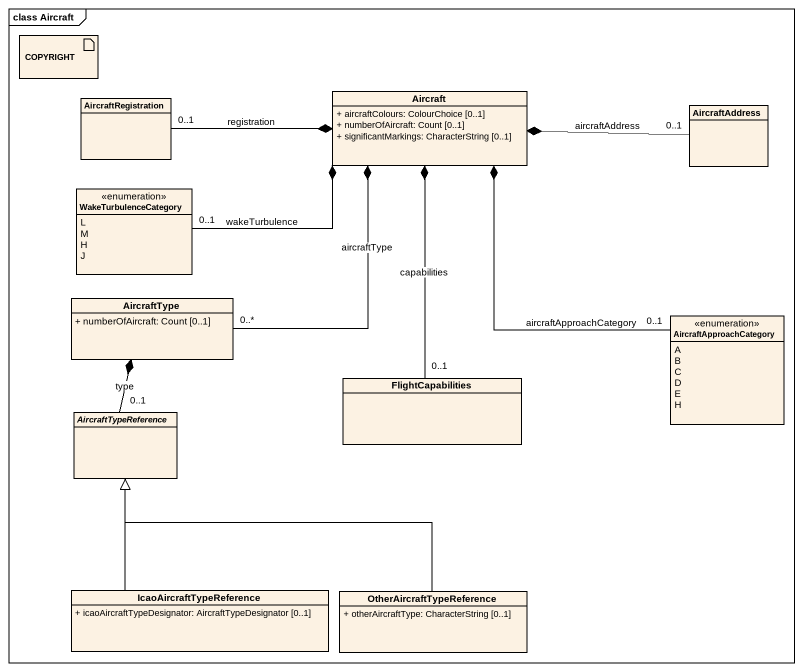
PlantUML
@startuml
mainframe class Aircraft
allowmixing
hide circle
hide empty members
skinparam classAttributeIconSize 0
artifact COPYRIGHT #FCF2E3
class AircraftRegistration
class Aircraft #FCF2E3 {
  + aircraftColours: ColourChoice [0..1]
  + numberOfAircraft: Count [0..1]
  + significantMarkings: CharacterString [0..1]
}
class AircraftAddress
enum WakeTurbulenceCategory {
  L
  M
  H
  J
}
class AircraftType {
  + numberOfAircraft: Count [0..1]
}
enum AircraftApproachCategory {
  A
  B
  C
  D
  E
  H
}
class FlightCapabilities
abstract class AircraftTypeReference
class IcaoAircraftTypeReference {
  + icaoAircraftTypeDesignator: AircraftTypeDesignator [0..1]
}
class OtherAircraftTypeReference {
  + otherAircraftType: CharacterString [0..1]
}
Aircraft *-left- "0..1" AircraftRegistration : registration
Aircraft *-right- "0..1" AircraftAddress : aircraftAddress
Aircraft *-left- "0..1" WakeTurbulenceCategory : wakeTurbulence
Aircraft *-- "0..*" AircraftType : aircraftType
Aircraft *-- "0..1" AircraftApproachCategory : aircraftApproachCategory
Aircraft *-- "0..1" FlightCapabilities : capabilities
AircraftType *-- "0..1" AircraftTypeReference : type
IcaoAircraftTypeReference -up-|> AircraftTypeReference
OtherAircraftTypeReference -left-|> AircraftTypeReference
@enduml
